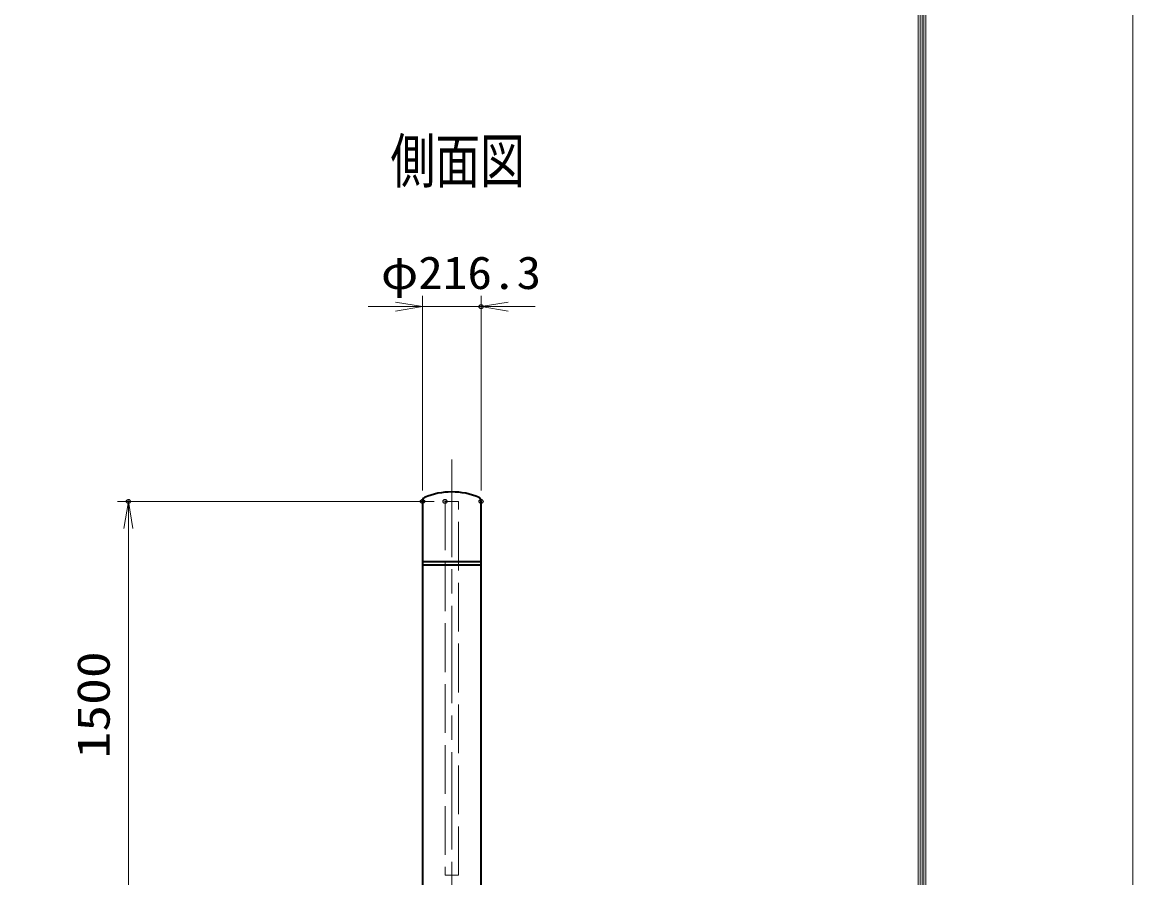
# Model space of a CAD drawing. Units: millimetres, scale not verified. Extents: x -11880 to 11880, y -8400 to 8400.
# Drawn here: x 7781 to 11880, y -763 to 2397 of the extents above; entities that cross this region are included whole.
import ezdxf
from ezdxf.enums import TextEntityAlignment as Align

# ---------------------------------------------------------------- set-up
doc = ezdxf.new("R2010")
doc.units = ezdxf.units.MM
doc.header["$LTSCALE"] = 30
doc.header["$PDMODE"] = 32
doc.header["$PDSIZE"] = 15
doc.linetypes.add('DASHED', pattern=[7.5, 6, -1.5])
doc.linetypes.add('USER1', pattern=[18, 12, -1.5, 3, -1.5])
for name, color, linetype, lineweight in [('0-0_D-TTL', 7, 'Continuous', 18), ('0-1_外形線', 7, 'Continuous', 35), ('0-2_軸線', 200, 'USER1', 15), ('0-3_細線', 2, 'Continuous', 35), ('0-4_寸法線', 4, 'Continuous', 18), ('0-5_0', 7, 'Continuous', 18), ('0-7_隠れ線', 140, 'DASHED', 18)]:
    doc.layers.add(name, color=color, linetype=linetype, lineweight=lineweight)
doc.layers.add('0-6_Defpoints', color=7, linetype='Continuous')
doc.layers.add('1-4_文字', color=254, linetype='Continuous')
doc.styles.add('ＭＳ ゴシック', font='')
doc.styles.get('ＭＳ ゴシック').set_extended_font_data('MS Gothic')

# ---------------------------------------------------------------- blocks, each defined once
blk = doc.blocks.new('_Open')
at = {"layer": '0-5_0', "color": 4}
blk.add_line((-30, 5), (0, 0), dxfattribs=at)
blk.add_lwpolyline([(-30, -5), (0, 0), (-30, 0)], dxfattribs=at)

msp = doc.modelspace()

# ---------------------------------------------------------------- linework, layer by layer
at = {"layer": '0-0_D-TTL'}
for points in [[(-11879.94, -8400.34), (11880.06, -8400.34), (11880.06, 8399.66), (-11879.94, 8399.66)], [(-11116.23, 7779.09), (11116.34, 7779.09), (11116.34, -7778.06), (-11116.23, -7778.06)], [(-11109.16, 7772.02), (11109.27, 7772.02), (11109.27, -7770.98), (-11109.16, -7770.98)], [(-11102.09, 7764.94), (11102.2, 7764.94), (11102.2, -7763.91), (-11102.09, -7763.91)], [(-11095.01, 7757.87), (11095.13, 7757.87), (11095.13, -7756.84), (-11095.01, -7756.84)], [(-11087.94, 7750.8), (11088.06, 7750.8), (11088.06, -7749.77), (-11087.94, -7749.77)]]:
    msp.add_lwpolyline(points, close=True, dxfattribs=at)
at = {"layer": '0-1_外形線'}
for p, q in [((9258.53, 626.69), (9258.53, -848.31)), ((9474.83, -848.31), (9474.83, 626.69))]:
    msp.add_line(p, q, dxfattribs=at)
for centre, radius, start, end in [((9366.68, 394.75), 266.94, 67.67999, 112.32001), ((9278.53, 626.69), 20, 131.40962, 180), ((9454.83, 626.69), 20, 0, 48.59038)]:
    msp.add_arc(centre, radius, start, end, dxfattribs=at)
at = {"layer": '0-2_軸線'}
msp.add_line((9366.68, 781.26), (9366.68, -1752.78), dxfattribs=at)
at = {"layer": '0-3_細線'}
for p, q in [((9474.83, 403.69), (9258.53, 403.69)), ((9474.83, 391.69), (9258.53, 391.69))]:
    msp.add_line(p, q, dxfattribs=at)
at = {"layer": '0-4_寸法線'}
for p, q in [((9258.53, 666.69), (9258.53, 1386.17)), ((9474.83, 666.69), (9474.83, 1386.17)), ((9158.53, 1346.17), (9058.53, 1346.17)), ((9258.53, 1346.17), (9474.83, 1346.17)), ((9574.83, 1346.17), (9674.83, 1346.17)), ((9301.68, 626.69), (8133.19, 626.69)), ((8173.19, -873.31), (8173.19, 626.69))]:
    msp.add_line(p, q, dxfattribs=at)
at = {"layer": '0-6_Defpoints'}
for p in [(9474.83, 1346.17), (8173.19, 626.69), (9258.53, 626.69), (9341.68, 626.69), (9474.83, 626.69)]:
    msp.add_point(p, dxfattribs=at)
at = {"layer": '0-7_隠れ線'}
msp.add_lwpolyline([(9391.68, 626.69), (9341.68, 626.69), (9341.68, -753.31), (9391.68, -753.31)], close=True, dxfattribs=at)

# ---------------------------------------------------------------- block references
at = {"layer": '0-4_寸法線', "xscale": 3.333333, "yscale": 3.333333}
msp.add_blockref('_Open', (9258.53, 1346.17), dxfattribs=at)
for p, rotation in [((9474.83, 1346.17), 180), ((8173.19, 626.69), 90)]:
    msp.add_blockref('_Open', p, dxfattribs=dict(at, rotation=rotation))

# ---------------------------------------------------------------- texts
at = {"layer": '0-4_寸法線', "color": 254, "style": 'ＭＳ ゴシック', "width": 1.1}
msp.add_text('φ216.3', height=121.2, dxfattribs=at).set_placement((9105.08, 1374.86), align=Align.BOTTOM_LEFT)
at = {"layer": '0-4_寸法線', "color": 254, "style": 'ＭＳ ゴシック', "width": 1.2}
msp.add_text('1500', height=121.2, rotation=90, dxfattribs=at).set_placement((8140.5, -322.51), align=Align.BOTTOM_LEFT)
at = {"layer": '1-4_文字', "style": 'ＭＳ ゴシック', "width": 0.75}
msp.add_text('側面図', height=161.7, dxfattribs=at).set_placement((9140.08, 1755.27), align=Align.BOTTOM_LEFT)

doc.saveas('drawing.dxf')
